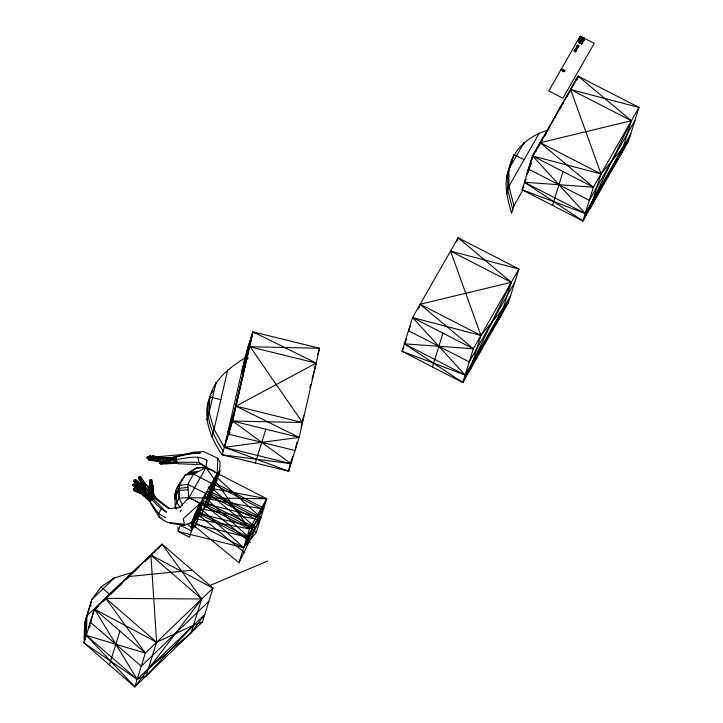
<?xml version="1.0" encoding="UTF-8"?>
<svg xmlns="http://www.w3.org/2000/svg" width="723" height="723" viewBox="0 0 723 723"><rect width="100%" height="100%" fill="white"/><g stroke="black" fill="none" stroke-linecap="round" stroke-linejoin="round"><path stroke-width="1.08" d="M562.666 70.637L563.036 69.959C563.344 70.673 562.566 69.76 562.892 70.248M187.971 487.329L179.25 488.359L179.069 498.192L182.539 505.151M575.589 51.821L576.204 50.746L575.616 49.797L574.686 49.968L574.071 51.044L575.589 51.821L575.616 49.797L577.776 46.019L577.46 45.115L576.846 46.191L578.364 46.968L578.978 45.892L577.46 45.115M139.747 479.268L143.38 484.916L142.829 485.585L135.653 479.647L134.315 480.09L134.297 481.428L141.428 487.302L135.373 481.988M175.996 509.046L175.237 507.103L176.701 502.413L179.069 498.192L179.304 485.413L185.151 475.174L196.322 468.016L206.769 466.651M151.496 479.494L149.769 480.316L149.652 486.615L149.706 480.406L151.496 479.494L153.294 486.859L149.544 486.85L149.706 480.406L151.17 479.593L152.969 486.959L152.67 493.203L156.195 498.626L155.472 497.442L153.502 497.695L151.794 494.225L149.544 486.85L150.032 483.371M562.639 69.95C563 70.935 563.515 69.372 562.503 70.565C564.03 70.239 562.566 69.598 562.503 70.565M84.609 623.325L86.95 615.815L132.002 572.562L114.388 577.885L101.03 586.886L91.848 599.521L84.609 623.325L84.004 642.937L134.83 686.85L202.449 621.934L212.978 588.142L162.151 544.238L94.523 609.155L84.004 642.937L137.171 679.34L146.1 676.032L193.52 625.241L202.449 621.934M85.169 639.186L85.784 619.566L91.848 599.521L114.388 577.885M86.95 615.815L86.344 635.427L134.83 686.85L201.708 598.969L162.151 544.238M204.826 506.136L206.706 507.094L217.207 473.303L217.795 458.292L203.759 451.649L193.818 452.191L175.852 456.547L176.403 463.28L176.069 458.843M291.224 461.021L288.613 471.188L224.392 447.293L244.835 358.138L253.014 331.857L319.575 348.251L299.132 437.406L288.613 471.188L222.051 454.794C210.637 438.219 201.907 416.81 209.806 396.945C214.695 379.105 229.715 367.347 244.835 358.138L248.125 357.695M223.217 451.044C212.86 435.201 202.648 414.469 210.836 395.635M218.644 472.941L218.942 475.092L219.53 473.872L220.045 462.006L217.795 458.292M562.783 70.221L562.611 70.628M156.195 498.626L152.996 493.104L153.294 486.859M157.271 459.855L157.451 458.382L148.034 456.764L147.14 457.668L147.619 458.707L149.742 459.114M162.747 459.105L150.059 458.509L148.848 460.162L157.252 461.419L157.551 459.213L170.565 457.921L175.653 458.942L160.172 462.078L159.693 463.416L161.193 464.076L176.403 463.28L170.212 462.512L161.319 463.398L159.819 462.738M143.38 484.916L140.379 488.206L139.819 492.833L144.654 496.132M247.754 349.055L247.591 351.089L249.941 344.482M563.136 70.131L562.63 70.456M155.156 459.448L147.14 457.668L148.052 456.891L157.361 458.499L166.091 458.409L175.508 457.108L176.051 459.448C186.29 458.599 197.036 454.424 206.679 460.135L205.983 467.537L187.881 499.602M561.825 69.417L561.31 69.083L560.958 69.77L561.31 69.083L562.377 69.625C561.753 71.261 561.165 69.507 562.042 69.453L561.888 70.239L561.175 69.688L561.663 69.254C562.792 69.399 561.545 71.17 562.024 69.453L561.175 69.688L561.717 70.05M561.211 69.896L561.527 69.182L561.247 69.715M149.769 456.773L149.76 456.068L148.784 457.542M564.509 70.845C562.078 71.216 566.254 70.646 563.533 71.098L563.823 70.366L564.69 70.809C564.22 72.779 562.63 69.119 564.79 70.872L564.437 71.559L564.536 70.727L563.786 70.348L563.777 71.017M312.074 379.177L316.168 363.109L253.014 331.857L232.571 421.012L222.051 454.794L290.953 463.678L291.351 460.922M301.283 426.588L303.633 415.915M179.069 498.192L188.739 497.713L194.505 500.036L199.955 503.47C196.231 512.191 190.212 521.048 191.423 530.962L180.181 525.187L178.22 531.495L189.453 537.27L199.982 503.488L217.225 473.312L219.882 470.8C215.843 484.645 210.429 498.364 202.973 510.763L200.163 509.317M135.653 479.647C133.086 482.874 135.309 478.997 134.107 481.283L141.102 487.401L140.379 488.206L133.113 484.491L133.014 485.63L140.515 490.366L140.036 491.224L133.719 489.146L133.719 490.194L140.154 493.059L150.366 501.626M147.619 458.707L148.034 456.764L147.953 457.532L147.14 457.668L147.908 457.243L162.702 458.725M149.851 460.587L150.059 458.509L148.965 459.485L161.871 461.464L171.514 459.711L176.023 461.5L170.212 462.512L170.086 463.19M152.182 457.424L152.905 455.951L159.575 457.424L166.796 458.057L175.68 457.063L167.98 458.771M160.389 463.94L160.759 462.006L165.431 460.876L166.362 461.771L166.444 463.859M161.193 464.076L161.229 462.548L160.172 462.078L160.506 463.262L165.431 460.876L161.871 461.464L157.515 459.792L150.077 459.042L148.965 459.485L149.923 458.617L157.551 459.213L167.329 458.246M563.325 70.276L562.892 70.764M252.083 335.156L246.552 352.914L252.851 331.821L232.408 420.976L226.606 439.611L233.177 417.632M234.894 409.652L240.452 385.883M207.98 416.231L208.468 414.107M214.794 386.516L215.96 382.765L209.146 412.481L206.805 419.991M227.682 369.968L214.062 429.363L211.731 436.873M226.905 438.626L227.935 434.469M246.552 352.914L247.582 348.748M227.853 435.589L228.622 432.246M247.528 349.769L248.296 346.434M228.079 434.866L229.2 430.158M247.727 349.345L248.685 345.178M292.652 456.249L290.953 463.678L232.571 421.012L231.893 419.295L228.486 434.152L295.038 450.537L296.99 442.051M248.052 358.924L244.835 358.138L245.513 359.855L248.92 344.998L302.539 422.539L232.571 421.012L299.132 437.406L224.392 447.293L214.062 429.363L209.146 412.481L209.806 396.945L220.877 399.665M229.218 431.179L233.755 413.303L230.872 425.874M249.616 342.214L247.591 351.089L250.773 340.858M248.387 349.48L251.27 336.909M231.984 422.322L252.426 333.167M288.613 471.188L290.556 462.693M563.398 70.339L562.765 69.95L562.991 70.592M563.145 70.33L562.846 70.339M249.525 345.829L243.606 370.745L244.808 366.904M215.427 384.952L215.96 382.765M309.896 387.745L310.718 384.537M228.848 431.523L234.478 411.929M248.92 344.998L241.428 372.996L243.57 373.52M245.513 359.855L248.974 346.932M249.263 345.856L253.014 331.857L254.785 333.149M231.893 419.295L224.392 447.293L290.953 463.678M302.539 422.539L235.978 406.154L228.486 434.152L227.799 432.435L235.978 406.154L316.168 363.109L314.279 369.173M563.515 70.881L564.292 71.487L564.654 70.791C562.81 70.8 563.678 71.252 564.69 70.809M564.645 70.8C563.687 72.11 565.223 70.574 564.338 70.628M176.647 508.784L175.237 507.103L175.011 499.358L176.466 494.487L179.223 490.438L188.152 489.751M146.209 490.926L134.333 480.732L134.315 480.09L141.256 486.715L146.254 493.113L145.694 494.975L146.507 496.828L150.529 501.554M175.011 499.358L174.939 497.252L176.412 492.462L179.25 488.359M96.511 607.962L96.936 606.606M103.588 601.165L104.004 599.819M162.024 544.121L111.152 592.959L110.736 594.306L122.196 583.307M120.596 584.844L121.012 583.488M127.79 577.93L128.215 576.583L192.228 570.221M134.984 571.025L135.409 569.67M109.417 664.898L119.937 631.107M145.269 560.208L144.844 561.563L150.402 556.222M151.993 554.695L152.408 553.348M154.74 552.056L155.165 550.709M174.939 497.252C174.469 488.829 180.642 481.762 185.151 475.174L193.601 474.071L205.983 467.537L211.758 469.86L217.207 473.303M159.069 547.907L159.485 546.561M181.59 480.967L182.169 479.087M134.83 686.85L145.35 653.068L212.978 588.142L150.881 555.056L156.629 642.241L146.1 676.032M317.686 354.315L319.575 348.251L249.607 346.715L241.428 372.996L243.624 372.707M247.781 353.909L236.52 401.952L237.469 398.879M205.675 493.52L195.156 527.302L193.285 526.335M241.437 380.235L242.63 376.394M211.532 483.28L201.003 517.062L198.192 515.626M148.441 668.522L191.179 632.752L201.708 598.969L150.881 555.056M255.327 462.991L265.856 429.209M193.267 525.034L238.979 562.711L249.498 528.929L266.751 498.753L205.983 467.537L196.322 468.016L187.736 473.52L196.394 472.598M177.885 527.031L178.22 531.495L243.66 547.691L256.222 532.535L266.751 498.753L212.463 488.612M503.127 308.585L480.922 335.472L412.562 317.551L402.042 351.333L462.801 382.548L508.386 302.792L518.906 269.01L458.147 237.795L412.562 317.551L465.142 375.047L470.402 369.254L503.127 308.585L508.386 302.792M419.213 307.293L420.162 304.256L511.315 282.304L500.786 316.087L472.743 361.753L462.801 382.548L404.383 343.832L406.624 338.744M457.514 239.819L458.147 237.795L511.315 282.304L472.743 361.753M432.426 366.941L442.946 333.158M547.365 130.312C529.064 135.788 512.462 149.643 508.893 169.137C503.298 183.443 507.429 199.141 511.595 213.258L513.936 205.748L522.828 190.185M506.57 193.827L508.902 186.317L539.268 133.186M523.506 144.437L524.094 142.558L508.893 169.137L508.902 186.317L513.936 205.748M528.676 170.673L528.965 169.751L527.302 172.661M533.782 154.27L534.207 152.915M462.801 382.548L473.33 348.766L518.906 269.01L450.546 251.089L480.922 335.472L470.402 369.254M535.842 151.902L537.117 147.817M538.969 144.573L537.984 147.754L540.244 142.693L631.396 120.741L620.876 154.523L592.824 200.181L582.892 220.985L522.123 189.769L532.652 155.987L601.012 173.909L628.477 141.229L638.996 107.447L578.228 76.231L532.074 157.262M539.62 144.717L540.244 142.693L601.012 173.909L590.483 207.691L585.232 213.475L522.123 189.769L523.931 185.992M543.371 137.497L563.651 101.392M550.013 125.865L550.438 124.519M578.355 40.587L579.231 38.879L581.003 38.048L581.4 36.728L584.067 38.961L581.644 43.976L578.608 42.413L578.472 40.208L579.231 38.879L578.355 40.587L579.231 38.879M578.355 41.446L579.991 38.409L578.472 41.066L578.662 42.223M554.866 117.379L555.291 116.032M579.114 40.117L578.725 39.476L580.94 38.238L579.801 40.235M582.024 43.308L582.548 41.618L581.03 37.397L584.446 38.301L581.762 43.597L578.608 42.413L579.304 40.714L578.852 41.6M582.142 42.937L584.067 38.961L579.512 40.063L578.834 41.654M579.43 40.226L579.692 39.729M580.018 39.15L579.638 39.882M580.506 38.301L581.003 37.551M581.175 37.135L580.623 38.717L581.211 37.397L584.247 38.952L581.97 42.946L579.105 41.374L578.608 42.413M559.719 108.893L560.144 107.537M580.126 43.19L580.65 41.509M583.66 40.28L582.548 41.618L579.512 40.063L578.725 42.042L581.644 43.976L584.446 38.301L582.729 38.174L582.928 37.515M566.362 97.262L566.787 95.915M569.688 92.553L570.637 89.525L638.996 107.447L593.411 187.203L582.892 220.985L524.464 182.259L525.811 179.214M570.619 90.655L571.604 87.483M573.041 85.594L573.456 84.239M575.951 80.497L576.376 79.141M577.035 79.503L578.084 76.15L557.044 112.951M577.605 78.256L578.228 76.231L631.396 120.741L592.824 200.181M552.508 205.377L563.027 171.595M562.729 70.682L563.199 70.059M512.761 209.498L507.736 190.068L507.727 172.896L512.815 158.319M157.189 459.132L158.12 457.623L166.796 458.057L157.451 458.382L148.052 456.891L152.119 457.93M578.996 41.265L579.367 40.407M211.712 393.61L213.032 390.565M207.474 404.455L208.793 401.41M514.821 282.151L469.236 361.907L408.468 330.691L410.266 326.624M417.912 309.345L420.162 304.256L480.922 335.472M456.349 241.862L458.147 237.795M580.912 38.057L581.409 36.737L582.729 38.174M531.251 163.027L528.558 169.128L589.317 200.343L634.902 120.587M576.882 79.277L578.228 76.231M170.212 462.512L171.586 459.575L170.89 458.536C169.58 459.991 142.485 453.258 156.629 458.057M403.85 347.555L402.042 351.333L465.142 375.047L510.727 295.291L500.786 316.087M580.75 38.572L581.003 38.048L578.725 42.042L581.762 43.597L584.039 39.611L583.542 40.651M620.876 154.523L630.808 133.719L585.232 213.475L524.464 182.259L526.091 179.412M238.979 562.711L260.904 517.523L216.141 476.782M134.315 480.09L166.426 512.173C153.619 505.422 147.646 489.923 133.014 485.63L140.515 490.366L133.014 485.63L133.574 484.491L140.063 489.209L145.694 494.975L150.483 501.156L151.432 499.231L153.502 497.695L151.893 496.159M562.169 69.516L561.816 70.212L562.241 69.553L561.455 69.155L561.102 69.842C563.443 70.267 559.936 70.095 561.608 69.227M563.533 71.098L563.94 70.429M563.687 71.179L564.139 70.529M508.106 173.637L506.561 176.647L513.99 154.559L524.085 159.747M523.054 144.564L524.094 142.558M567.293 96.213L570.7 89.76M579.168 39.928L579.991 38.409M590.483 207.691L623.217 147.013M161.121 509.191L158.662 513.71L159.376 517.505L167.302 522.386L184.437 524.311L183.271 518.698L199.955 503.47L191.604 522.937L184.067 525.404L169.778 523.091M175.68 457.063L166.091 458.409L157.451 458.382M161.997 518.147L159.376 517.505L150.845 503.651L150.095 501.617L151.432 499.231L154.08 497.885L156.493 498.373L169.209 508.386M194.406 515.382L204.22 498.21M219.882 470.8L210.068 487.971L208.197 487.013M192.137 521.473L202.756 502.901L252.273 528.341M208.604 492.661L219.214 474.098M201.292 507.591L191.649 524.473L190.086 522.973M216.792 480.479L207.139 497.361L204.329 495.915M205.684 502.051L214.333 486.922M191.423 530.962L197.117 520.994M408.468 330.691L409.552 328.793M465.142 375.047L404.383 343.832L406.01 340.985M578.409 40.398L579.168 39.069M579.051 40.967L581.409 36.737M580.831 38.057L581.238 37.253M507.727 172.896L508.811 170.999M581.644 43.976L583.922 39.991M543.795 136.15L532.499 155.906L526.687 174.55L528.179 171.64L527.013 173.574M544.5 136.304L546.163 133.403M547.266 131.459L548.929 128.558M560.289 108.667L561.4 106.733M562.512 104.799L563.615 102.856M530.989 160.822L532.652 157.912M529.335 166.118L530.998 163.217L530.04 166.281L530.465 165.54M528.332 169.263L529.616 167.022M528.17 169.797L529.643 167.23M527.944 170.52L529.652 167.528M582.892 220.985L628.477 141.229M145.63 489.977L141.916 486.055L143.895 483.624L144.835 483.136L147.935 486.308L149.968 486.516M176.051 459.448L178.192 463.75L178.536 463.19M538.554 145.929L542.837 139.214M91.613 620.451L90.438 622.295L141.265 666.199L208.884 601.283M104.618 600.18L105.793 598.337L201.708 598.969M180.081 511.803L181.265 509.959M508.893 169.137L510.067 167.411M175.508 457.108L193.213 453.05L193.818 452.191M178.192 463.75L196.267 464.491L196.873 463.633M90.827 605.223L89.516 607.031L90.981 605.314M191.179 632.752L204.79 614.423L137.171 679.34L86.344 635.427L145.35 653.068L105.793 598.337L156.629 642.241L193.52 625.241M563.669 70.962L564.076 70.493L564.292 71.487M134.279 488.748L133.719 490.194C151.017 495.734 130.429 491.848 134.279 488.748L140.777 490.673L140.036 491.224L145.694 494.975L150.592 501.518M141.202 487.573L134.315 484.067L133.574 484.491L140.877 487.673L141.428 487.302M89.995 626.019L88.595 627.681L94.397 609.046L111.152 592.959M152.996 493.104L151.559 494.604L150.483 494.243L150.664 496.267M578.852 41.898L582.169 42.286L579.512 40.063M152.282 456.484L153.204 456.123L153.249 456.611L152.282 456.484L167.609 458.066M130.818 574.08L140.614 564.672M93.981 610.393L98.671 605.883M126.191 579.466L129.39 576.394M132.589 573.33L139.539 566.651M88.947 626.724L90.176 625.54M216.819 474.541L219.476 472.029L219.53 473.872M167.528 458.084L159.575 457.424L158.545 457.876L149.833 456.195L148.902 456.864L149.417 457.18L149.76 456.068L166.091 458.409L166.905 459.006M574.071 51.044L575.616 49.797M579.114 39.25L580.885 38.427M144.835 483.136L140.56 476.837L139.015 477.84L138.662 478.319L144.121 486.742M148.902 456.864L166.796 458.057L159.096 457.867L152.535 456.213L156.701 457.876M209.815 585.558L267.537 561.057M161.916 462.096L160.172 462.078L171.514 459.711L166.362 461.771L161.229 462.548L166.561 463.181L171.514 459.711L170.565 457.921L161.871 461.464L161.744 462.151L157.252 461.419M134.315 484.067L133.113 484.491L133.204 485.766L140.84 490.266M133.43 484.392L133.168 485.097L140.063 489.209M152.056 480.063L149.706 480.406L151.794 494.225L155.472 497.442L152.67 493.203M142.829 485.585L141.916 486.055L134.839 480.099L142.512 485.684L135.337 479.747M147.935 486.308L143.895 483.624L138.979 476.972L138.662 478.319L142.874 484.88M148.848 460.162L149.625 459.982M560.958 69.77L561.816 69.435M576.846 46.191L578.978 45.892M147.013 458.346L147.826 458.21M157.515 459.792L170.565 457.921M229.995 432.137L227.799 432.435L229.941 432.96M189.553 472.372L198.626 471.423M196.267 464.491L200.858 464.058L205.621 466.959M147.14 457.668L200.307 452.905L193.213 453.05M162.711 459.159L149.923 458.617L154.135 459.457M140.56 476.837L138.979 476.972L138.816 478.427L143.055 485.016M173.466 458.96L175.653 458.942M156.231 459.557L147.908 457.243L157.415 458.942L162.684 458.978M177.162 462.205L198.952 462.395L206.462 467.157M165.44 458.626L167.637 458.725M524.464 182.259L593.411 187.203L540.244 142.693M404.383 343.832L473.33 348.766L420.162 304.256M140.126 490.104L145.694 494.975L139.774 492.074L133.719 490.194L139.819 492.833L148.351 493.963M158.12 457.623L149.833 456.195L153.719 457.334M203.678 498.002L261.048 508.721L193.601 474.071L187.754 484.311L188.739 497.713L179.503 507.682L168.531 508.549L154.08 497.885M200.913 508.811L255.201 518.951L187.754 484.311L179.304 485.413L176.322 489.326L176.701 502.413L180.226 507.501M195.219 518.78L249.498 528.929L260.904 517.523L211.378 492.083M159.575 457.424L153.204 456.123L157.063 457.424M157.569 458.138L149.58 456.484L153.384 457.804M563.56 71.098L564.365 71.333M149.544 486.85L147.619 486.407L139.666 477.261L145.278 487.871M157.37 460.732L150.077 459.042L157.415 458.942M249.607 346.715L316.168 363.109M207.564 504.32L260.904 517.523L243.66 547.691L194.135 522.259M198.843 513.538L255.201 527.492L210.447 486.751M196.023 524.527L249.354 537.722L204.6 496.99M150.384 457.424L152.327 457.912M581.762 43.597L579.132 40.723L582.548 41.618M560.894 69.715L564.527 71.622M562.53 70.303L563.054 70.456M244.835 358.138L246.905 358.906M139.774 492.074L133.375 489.552L133.954 488.847L140.461 490.772L133.719 489.146L139.774 492.074L148.215 497.596M561.527 69.525L562.232 69.923M235.978 406.154L299.132 437.406M563.633 70.646L564.536 70.727M563.615 70.944L564.518 71.405M133.99 484.166L140.877 487.673M579.132 40.723L582.169 42.286M576.394 47.32L577.18 48.287M577.433 47.854L577.035 48.477M562.214 70.23L563.244 70.764M631.396 120.741L570.637 89.525L601.012 173.909M593.411 187.203L532.652 155.987L585.232 213.475M450.546 251.089L511.315 282.304M412.562 317.551L473.33 348.766M214.306 482.693L263.823 508.133L246.579 538.31L197.054 512.869M206.733 491.703L258.129 518.102M202.874 500.605L255.201 527.492M193.421 500.117L188.739 497.713L266.751 498.753L243.66 547.691L198.897 506.959M195.291 501.075L249.498 528.929L205.983 467.537L208.332 469.67M249.354 537.722L199.828 512.282L191.179 527.419L187.094 523.976M561.31 69.083L562.367 69.652M137.171 679.34L94.523 609.155L156.629 642.241M147.004 498.762L148.766 499.71M165.919 517.867L158.662 513.71L150.095 501.617M139.819 492.833L146.507 496.828M141.374 493.574L143.172 494.803M141.256 486.715L134.107 481.283L141.102 487.401L140.379 488.206L146.254 493.113L150.483 501.156M576.421 47.329L577.279 48.043M210.51 494.857L256.222 532.535M202.223 502.693L250.529 542.503M198.97 515.065L244.681 552.743M101.03 586.886L109.471 594.189M94.523 609.155L145.35 653.068M200.858 464.058L198.952 462.395L197.939 457.108M153.502 497.695L149.797 494.252L139.015 477.84L139.295 476.873L138.662 478.319L143.217 484.302L146.426 496.629L149.797 494.252L151.794 494.225L152.969 486.959L151.17 479.593L150.248 480.397L150.465 487.049L151.089 480.298L151.893 487.094L151.794 494.225L147.619 486.407L149.797 494.252L143.895 483.624M140.922 487.266L146.254 493.113M133.701 489.453L134.288 490.239M190.411 522.729L191.649 524.473L190.619 522.693M140.244 476.936L144.51 483.235M577.776 46.019L578.364 46.968M561.888 70.239L561.455 69.155M149.39 495.282L151.432 499.231M174.858 494.017L175.337 496.077M175.861 459.15L176.575 463.235M206.679 460.135L206.886 462.313M563.307 71.044L563.054 71.866L563.994 69.842L563.307 71.044M580.162 36.15L548.829 90.962L562.91 98.192L594.243 43.38L580.162 36.15M574.993 49.905L574.586 50.628L575.598 51.143L576.014 50.429L574.993 49.905M576.927 46.453L575.644 48.631L576.683 49.164L577.785 47.167L576.927 46.453M577.569 45.413L577.153 46.136L578.165 46.652L578.581 45.938L577.569 45.413M575.309 49.851L575.607 50.465L575.309 49.851M577.668 45.721L577.975 46.335L577.668 45.721"/></g></svg>
